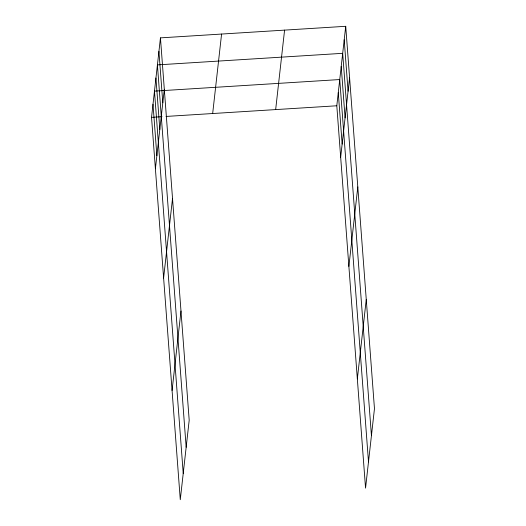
<?xml version="1.0" encoding="UTF-8"?>
<svg xmlns="http://www.w3.org/2000/svg" width="526" height="526" viewBox="0 0 526 526"><rect width="100%" height="100%" fill="white"/><g stroke="black" fill="none" stroke-linecap="round" stroke-linejoin="round"><path stroke-width="0.79" d="M160.45 37.872L189.196 420.228L180.28 499.7L151.534 117.351L160.45 37.872L345.72 26.3L374.466 408.649L365.55 488.128L336.804 105.772L345.72 26.3M155.4 168.767L164.316 89.295M163.606 277.978L172.521 198.499M172.068 390.496L180.983 311.017M212.668 113.531L221.584 34.052M275.663 109.592L284.579 30.12M340.67 157.195L349.586 77.723M348.883 266.399L357.798 186.927M357.345 378.917L366.26 299.445M151.534 117.351L161.988 116.693M166.012 116.443L336.804 105.772M344.201 39.812L348.067 91.228M371.435 435.673L342.689 53.323L157.412 64.895L186.165 447.245M341.216 66.434L345.082 117.857M368.496 461.9L339.743 79.551L154.473 91.123L183.226 473.472M338.277 92.661L342.143 144.078M158.931 51.384L162.797 102.807M155.946 78.006L159.812 129.429M153 104.233L156.866 155.657"/></g></svg>
